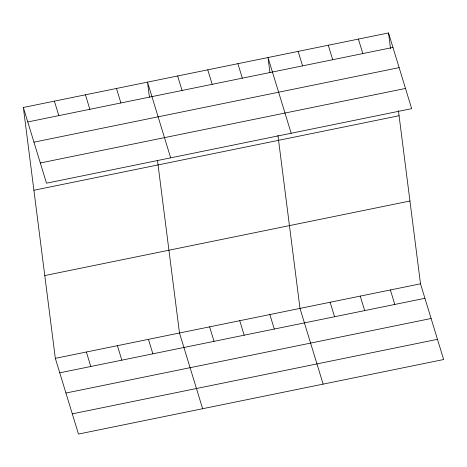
<?xml version="1.0" encoding="UTF-8"?>
<svg xmlns="http://www.w3.org/2000/svg" width="467" height="467" viewBox="0 0 467 467"><rect width="100%" height="100%" fill="white"/><g stroke="black" fill="none" stroke-linecap="round" stroke-linejoin="round"><path stroke-width="0.7" d="M23.35 107.474L388.521 32.941L411.672 108.653L46.496 183.192L23.35 107.474L55.328 358.347L78.479 434.059L443.65 359.526L420.504 283.808L398.439 110.732M27.781 121.963L392.951 47.424M33.957 142.166L399.127 67.627M40.32 162.983L405.496 88.45M33.904 190.262L399.075 115.728M44.774 275.559L409.95 201.02M55.328 358.347L420.504 283.808M59.758 372.829L424.929 298.296M65.935 393.039L431.105 318.5M72.297 413.855L437.474 339.316M358.399 39.088L362.824 53.577M328.272 45.241L332.697 59.723M390.377 289.96L394.802 304.443M298.144 51.388L302.569 65.87M360.25 296.107L364.674 310.596M291.163 133.253L268.017 57.534L269.926 72.525M330.122 302.26L334.553 316.743M237.89 63.687L242.32 78.17M323.141 384.119L299.995 308.407L277.935 135.331M207.762 69.834L212.193 84.323M269.868 314.554L274.298 329.042M177.635 75.987L182.066 90.47M239.74 320.706L244.171 335.189M170.659 157.846L147.508 82.134L149.417 97.118M209.613 326.853L214.044 341.342M116.47 88.467L120.9 102.956M202.637 408.718L179.486 333.006L157.513 160.636M85.432 94.807L89.857 109.29M148.448 339.34L152.878 353.823M54.388 101.141L58.819 115.629M117.41 345.673L121.834 360.162M86.366 352.013L90.796 366.496M388.521 32.941L390.523 48.638"/></g></svg>
